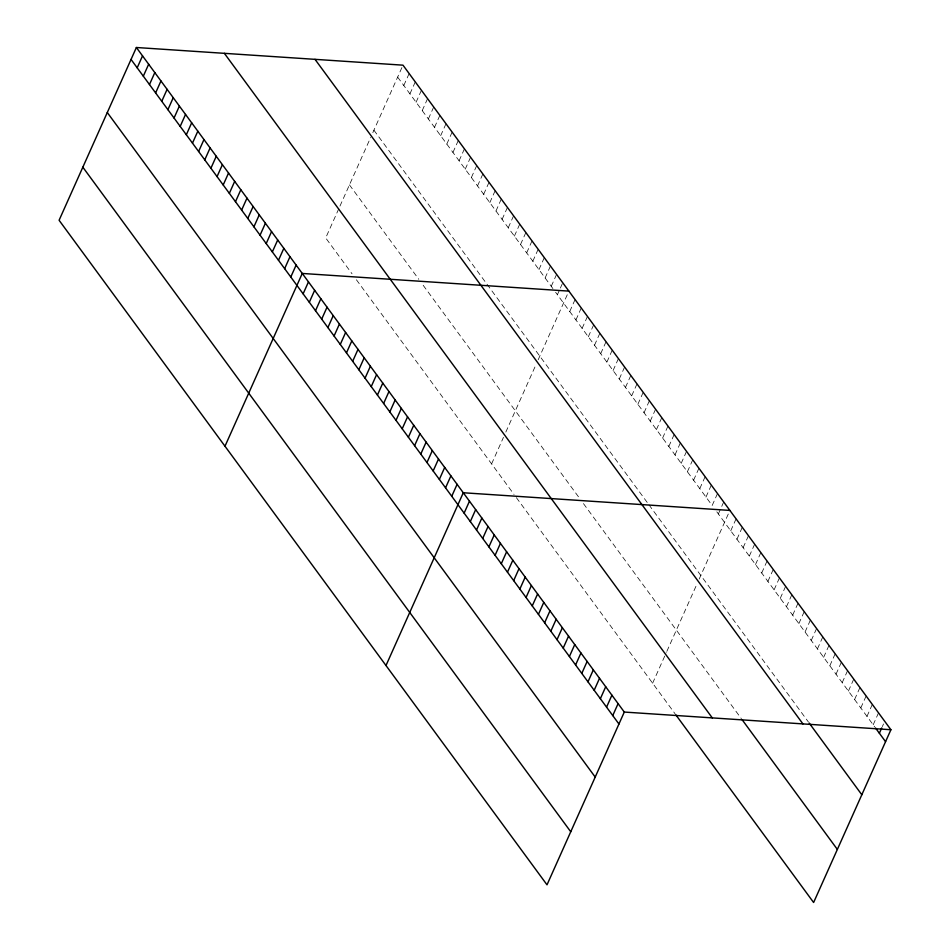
<?xml version="1.0" encoding="UTF-8"?>
<svg xmlns="http://www.w3.org/2000/svg" width="950" height="950" viewBox="0 0 950 950"><rect width="100%" height="100%" fill="white"/><g stroke="black" fill="none" stroke-linecap="round" stroke-linejoin="round"><path stroke-width="0.71" stroke-dasharray="4.75 3.56" d="M338.77 208.751L325.707 237.939L352.046 273.802M339.957 206.091L370.654 137.477M372.827 132.62L402.99 65.17M403.798 85.476L409.141 73.542M409.937 93.848L415.281 81.902M416.088 102.22L421.432 90.274M422.228 110.592L427.571 98.646M428.367 118.952L433.711 107.006M434.518 127.324L439.862 115.377M440.657 135.696L446.001 123.749M446.809 144.056L452.152 132.121M452.948 152.428L458.292 140.481M459.088 160.799L464.431 148.853M465.239 169.171L470.582 157.225M471.378 177.531L476.722 165.585M477.529 185.903L482.873 173.957M483.669 194.275L489.012 182.329M489.808 202.635L495.152 190.701M495.959 211.007L501.303 199.061M502.099 219.379L507.442 207.433M508.25 227.751L513.582 215.804M514.389 236.111L519.733 224.164M520.529 244.482L525.872 232.536M526.68 252.854L532.024 240.908M532.819 261.214L538.163 249.28M538.971 269.586L544.303 257.64M545.11 277.958L550.454 266.012M551.249 286.33L556.593 274.384M557.401 294.69L559.776 289.382M560.369 288.064L562.744 282.756M491.601 463.885L503.464 437.356M505.839 432.048L535.99 364.646M538.175 359.777L568.884 291.116M569.739 311.493L575.082 299.559M575.926 319.936L581.269 307.99M582.124 328.367L587.468 316.421M588.311 336.799L593.655 324.853M594.51 345.242L599.854 333.296M600.697 353.673L606.041 341.727M606.896 362.104L612.227 350.158M613.082 370.536L618.426 358.601M619.281 378.979L624.613 367.032M625.468 387.41L630.812 375.464M631.667 395.841L636.999 383.907M637.854 404.284L643.197 392.338M644.053 412.716L649.384 400.769M650.239 421.147L655.583 409.201M656.438 429.59L661.77 417.644M662.625 438.021L667.969 426.075M668.812 446.452L674.156 434.506M675.011 454.884L680.354 442.949M681.197 463.327L686.541 451.381M687.396 471.758L692.74 459.812M693.583 480.189L698.927 468.243M699.782 488.633L705.126 476.686M705.969 497.064L711.312 485.117M717.511 493.549L712.168 505.495L555.643 292.303M718.354 513.938L723.698 501.992M652.614 683.193L666.259 652.674M666.852 651.356L697.003 583.941M699.176 579.084L729.897 510.423M730.74 530.801L736.084 518.854M736.939 539.232L742.283 527.298M743.126 547.675L748.469 535.729M749.324 556.106L754.668 544.16M755.511 564.538L760.855 552.591M761.71 572.981L767.054 561.034M767.897 581.412L773.241 569.466M774.096 589.843L779.439 577.897M780.283 598.286L785.626 586.34M786.481 606.717L791.825 594.771M792.668 615.149L798.012 603.202M798.867 623.58L804.211 611.646M805.054 632.023L810.398 620.077M811.252 640.454L816.596 628.508M817.439 648.886L822.783 636.939M823.638 657.329L828.982 645.383M829.825 665.76L835.169 653.814M836.024 674.191L841.367 662.245M842.211 682.623L847.554 670.688M848.409 691.066L853.753 679.119M854.596 699.497L859.94 687.551M860.795 707.928L866.139 695.994M866.982 716.371L872.326 704.425M873.181 724.803L878.524 712.856M882.336 726.596L883.524 723.947M397.646 77.116L554.764 291.104M716.811 511.824L874.724 726.916M373.908 130.186L648.173 503.749M648.945 504.794L808.414 722M349.446 184.87L418.796 279.312M423.178 285.285L579.595 498.322M583.454 503.595L741.38 718.687M356.428 279.787L514.045 494.463M516.372 497.634L675.058 713.771"/><path stroke-width="1.43" d="M136.384 47.5L59.09 220.269L547.01 884.83L624.293 712.061L136.384 47.5L402.99 65.17L890.91 729.731L813.616 902.5L675.83 714.828M137.18 67.818L142.524 55.872M143.319 76.178L148.663 64.232M149.471 84.55L154.814 72.604M155.61 92.922L160.954 80.976M161.761 101.282L167.105 89.347M167.901 109.654L173.244 97.707M174.04 118.026L179.384 106.079M180.191 126.397L185.535 114.451M186.331 134.757L191.674 122.811M192.482 143.129L197.826 131.183M198.621 151.501L203.965 139.555M204.761 159.861L210.104 147.927M210.912 168.233L216.256 156.287M217.051 176.605L222.395 164.659M223.203 184.977L228.534 173.031M229.342 193.337L234.686 181.391M235.481 201.709L240.825 189.763M241.632 210.081L246.976 198.134M247.772 218.441L253.116 206.506M253.923 226.812L259.255 214.866M260.062 235.184L265.406 223.238M266.202 243.556L271.546 231.61M272.353 251.916L277.697 239.982M278.493 260.288L283.836 248.342M284.644 268.66L289.976 256.714M290.783 277.032L296.127 265.086M224.984 446.227L302.266 273.446L568.884 291.116M303.121 293.835L308.465 281.889M309.308 302.266L314.652 290.32M315.507 310.697L320.851 298.751M321.694 319.129L327.037 307.194M327.892 327.572L333.236 315.626M334.079 336.003L339.423 324.057M340.278 344.434L345.622 332.488M346.465 352.878L351.809 340.931M352.664 361.309L358.008 349.363M358.851 369.74L364.194 357.794M365.049 378.183L370.393 366.237M371.236 386.614L376.58 374.668M377.435 395.046L382.779 383.099M383.622 403.477L388.966 391.543M389.821 411.92L395.164 399.974M396.008 420.351L401.351 408.405M402.206 428.782L407.55 416.836M408.393 437.226L413.737 425.279M414.592 445.657L419.936 433.711M420.779 454.088L426.122 442.142M426.978 462.519L432.321 450.585M433.164 470.963L438.508 459.016M439.363 479.394L444.707 467.447M445.55 487.825L450.894 475.891M451.749 496.268L457.093 484.322M385.997 665.523L463.279 492.753L729.897 510.423M464.134 513.131L469.478 501.184M470.321 521.574L475.665 509.628M476.52 530.005L481.852 518.059M482.707 538.436L488.051 526.49M488.906 546.867L494.238 534.933M495.093 555.311L500.436 543.364M501.291 563.742L506.623 551.796M507.478 572.173L512.822 560.239M513.677 580.616L519.009 568.67M519.864 589.048L525.207 577.101M526.062 597.479L531.394 585.533M532.249 605.922L537.593 593.976M538.436 614.353L543.78 602.407M544.635 622.784L549.979 610.838M550.822 631.216L556.166 619.281M557.021 639.659L562.364 627.712M563.207 648.09L568.551 636.144M569.406 656.521L574.75 644.587M575.593 664.964L580.937 653.018M581.792 673.396L587.136 661.449M587.979 681.827L593.322 669.881M594.178 690.27L599.521 678.324M600.364 698.701L605.708 686.755M606.563 707.133L611.907 695.186M612.75 715.564L618.094 703.629M879.367 733.234L881.742 727.926M624.293 712.061L890.91 729.731M875.496 727.961L885.566 741.677M809.186 723.045L861.816 794.746M315.008 59.339L802.928 723.9M742.152 719.744L837.366 849.431M224.366 53.331L712.274 717.891M131.041 59.446L618.949 724.007M107.291 112.516L595.211 777.076M82.84 167.2L570.748 831.761"/></g></svg>
